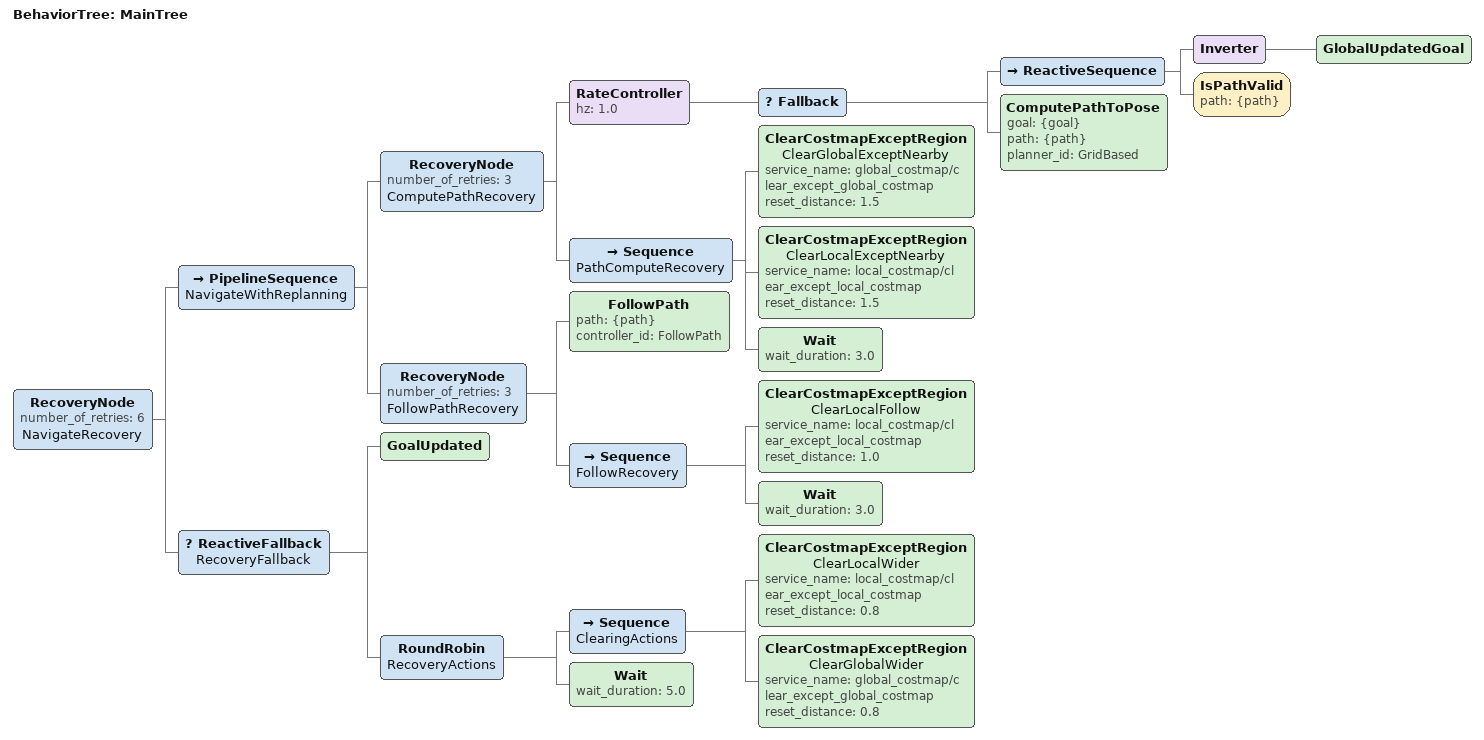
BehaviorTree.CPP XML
<root BTCPP_format="4" main_tree_to_execute="MainTree">
  <BehaviorTree ID="MainTree">
    <RecoveryNode number_of_retries="6" name="NavigateRecovery">
      <PipelineSequence name="NavigateWithReplanning">

        <!-- Step 1: Compute freespace path with replanning -->
        <RecoveryNode number_of_retries="3" name="ComputePathRecovery">
          <RateController hz="1.0">
            <Fallback>
              <ReactiveSequence>
                <Inverter>
                  <GlobalUpdatedGoal/>
                </Inverter>
                <IsPathValid path="{path}"/>
              </ReactiveSequence>
              <ComputePathToPose goal="{goal}" path="{path}" planner_id="GridBased"/>
            </Fallback>
          </RateController>
          <Sequence name="PathComputeRecovery">
            <ClearCostmapExceptRegion name="ClearGlobalExceptNearby"
              service_name="global_costmap/clear_except_global_costmap"
              reset_distance="1.5"/>
            <ClearCostmapExceptRegion name="ClearLocalExceptNearby"
              service_name="local_costmap/clear_except_local_costmap"
              reset_distance="1.5"/>
            <Wait wait_duration="3.0"/>
          </Sequence>
        </RecoveryNode>

        <!-- Step 2: Follow the path -->
        <RecoveryNode number_of_retries="3" name="FollowPathRecovery">
          <FollowPath path="{path}" controller_id="FollowPath"/>
          <Sequence name="FollowRecovery">
            <ClearCostmapExceptRegion name="ClearLocalFollow"
              service_name="local_costmap/clear_except_local_costmap"
              reset_distance="1.0"/>
            <Wait wait_duration="3.0"/>
          </Sequence>
        </RecoveryNode>

      </PipelineSequence>

      <!-- Top-level recovery -->
      <ReactiveFallback name="RecoveryFallback">
        <GoalUpdated/>
        <RoundRobin name="RecoveryActions">
          <Sequence name="ClearingActions">
            <ClearCostmapExceptRegion name="ClearLocalWider"
              service_name="local_costmap/clear_except_local_costmap"
              reset_distance="0.8"/>
            <ClearCostmapExceptRegion name="ClearGlobalWider"
              service_name="global_costmap/clear_except_global_costmap"
              reset_distance="0.8"/>
          </Sequence>
          <Wait wait_duration="5.0"/>
        </RoundRobin>
      </ReactiveFallback>

    </RecoveryNode>
  </BehaviorTree>
</root>
